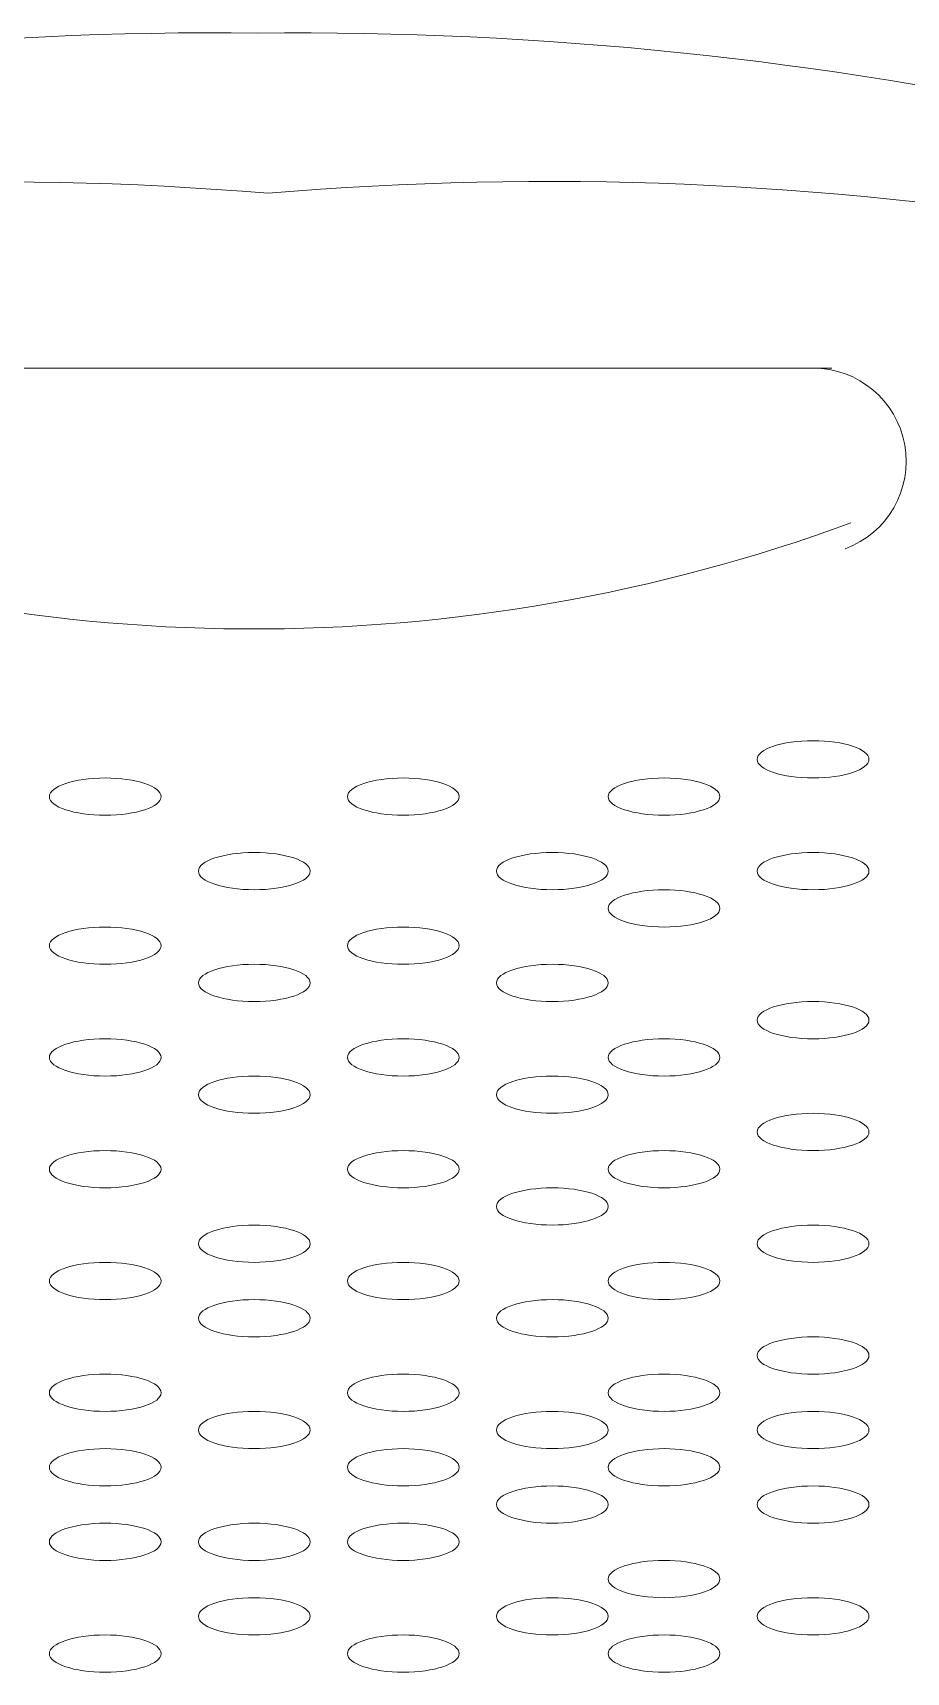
# Model space of a CAD drawing. Header units: metres. Extents: x 29 to 86.9, y -23.2 to 39.7.
# Drawn here: x 73.8611 to 73.9184, y -17.0552 to -16.9476 of the extents above; entities that cross this region are included whole.
import ezdxf

# ---------------------------------------------------------------- set-up
doc = ezdxf.new("R2010")
doc.units = ezdxf.units.M
doc.header["$LTSCALE"] = 100
doc.layers.get('0').update_dxf_attribs({"color": 254})
doc.layers.add('Arqui', color=8, linetype='Continuous', lineweight=0)

# ---------------------------------------------------------------- blocks, each defined once
blk = doc.blocks.new('A$C9582355f')
at = {"layer": 'Arqui'}
for points in [[(45.08562008278153, 6.126214199186052, 0.2278580694965707), (44.8931685798056, 6.21636923779397, 0.2278580694965936), (44.70023578274953, 6.126214199186052)], [(45.08347580515755, 6.122865414649823, 0.253801025735416), (44.89384075296556, 6.205849049185872, 0.2538010257353332), (44.70482566037361, 6.122865414649823)]]:
    blk.add_lwpolyline(points, format="xyb", dxfattribs=at)
blk.add_lwpolyline([(44.93083473276562, 6.194373511394133), (44.89415073276558, 6.194373511394133), (44.85746673276554, 6.194373511394133)], dxfattribs=at)
for centre, radius, start, end in [((44.92961196347989, 6.188259492230827), 0.006113965717917335, 290.1486469337349, 90.00008870402168), ((44.89292798313949, 6.290974912195907), 0.1137206110544334, 249.8565836857127, 270.2746375752329), ((44.89292788239203, 6.290974912194542), 0.1137206110531283, 269.7253624245913, 290.1434163143514)]:
    blk.add_arc(centre, radius, start, end, dxfattribs=at)
for points in [[(44.92961193276557, 6.169917511394033), (44.92758592435752, 6.169917511394033), (44.92594353276553, 6.169370039378009), (44.92594353276553, 6.168694711393982)], [(44.93328033276561, 6.168694711393982), (44.93328033276561, 6.169370039378009), (44.93163794117362, 6.169917511394033), (44.92961193276557, 6.169917511394033)], [(44.92594353276553, 6.168694711393982), (44.92594353276553, 6.168019383409955), (44.92758592435752, 6.167471911393932), (44.92961193276557, 6.167471911393932)], [(44.92961193276557, 6.167471911393932), (44.93163794117362, 6.167471911393932), (44.93328033276561, 6.168019383409955), (44.93328033276561, 6.168694711393982)], [(44.88314553276558, 6.167471911393932), (44.88111952435753, 6.167471911393932), (44.87947713276554, 6.166924439377908), (44.87947713276554, 6.166249111393881)], [(44.88681393276562, 6.166249111393881), (44.88681393276562, 6.166924439377908), (44.88517154117352, 6.167471911393932), (44.88314553276558, 6.167471911393932)], [(44.90271033276559, 6.167471911393932), (44.90068432435754, 6.167471911393932), (44.89904193276556, 6.166924439377908), (44.89904193276556, 6.166249111393881)], [(44.90637873276552, 6.166249111393881), (44.90637873276552, 6.166924439377908), (44.90473634117353, 6.167471911393932), (44.90271033276559, 6.167471911393932)], [(44.91982953276562, 6.167471911393932), (44.91780352435757, 6.167471911393932), (44.91616113276558, 6.166924439377908), (44.91616113276558, 6.166249111393881)], [(44.92349793276554, 6.166249111393881), (44.92349793276554, 6.166924439377908), (44.92185554117356, 6.167471911393932), (44.91982953276562, 6.167471911393932)], [(44.87947713276554, 6.166249111393881), (44.87947713276554, 6.165573783409855), (44.88111952435753, 6.165026311393831), (44.88314553276558, 6.165026311393831)], [(44.88314553276558, 6.165026311393831), (44.88517154117352, 6.165026311393831), (44.88681393276562, 6.165573783409855), (44.88681393276562, 6.166249111393881)], [(44.89904193276556, 6.166249111393881), (44.89904193276556, 6.165573783409855), (44.90068432435754, 6.165026311393831), (44.90271033276559, 6.165026311393831)], [(44.90271033276559, 6.165026311393831), (44.90473634117353, 6.165026311393831), (44.90637873276552, 6.165573783409855), (44.90637873276552, 6.166249111393881)], [(44.91616113276558, 6.166249111393881), (44.91616113276558, 6.165573783409855), (44.91780352435757, 6.165026311393831), (44.91982953276562, 6.165026311393831)], [(44.91982953276562, 6.165026311393831), (44.92185554117356, 6.165026311393831), (44.92349793276554, 6.165573783409855), (44.92349793276554, 6.166249111393881)], [(44.89292793276553, 6.162580711394185), (44.89090192435759, 6.162580711394185), (44.88925953276561, 6.162033239378161), (44.88925953276561, 6.161357911394134)], [(44.89292793276553, 6.162580711394185), (44.89090192435759, 6.162580711394185), (44.88925953276561, 6.162033239378161), (44.88925953276561, 6.161357911394134)], [(44.89659633276557, 6.161357911394134), (44.89659633276557, 6.162033239378161), (44.89495394117358, 6.162580711394185), (44.89292793276553, 6.162580711394185)], [(44.89659633276557, 6.161357911394134), (44.89659633276557, 6.162033239378161), (44.89495394117358, 6.162580711394185), (44.89292793276553, 6.162580711394185)], [(44.91249273276554, 6.162580711394185), (44.9104667243576, 6.162580711394185), (44.90882433276562, 6.162033239378161), (44.90882433276562, 6.161357911394134)], [(44.91616113276558, 6.161357911394134), (44.91616113276558, 6.162033239378161), (44.91451874117359, 6.162580711394185), (44.91249273276554, 6.162580711394185)], [(44.92961193276557, 6.162580711394185), (44.92758592435752, 6.162580711394185), (44.92594353276553, 6.162033239378161), (44.92594353276553, 6.161357911394134)], [(44.93328033276561, 6.161357911394134), (44.93328033276561, 6.162033239378161), (44.93163794117362, 6.162580711394185), (44.92961193276557, 6.162580711394185)], [(44.88925953276561, 6.161357911394134), (44.88925953276561, 6.160682583410107), (44.89090192435759, 6.160135111394084), (44.89292793276553, 6.160135111394084)], [(44.88925953276561, 6.161357911394134), (44.88925953276561, 6.160682583410107), (44.89090192435759, 6.160135111394084), (44.89292793276553, 6.160135111394084)], [(44.89292793276553, 6.160135111394084), (44.89495394117358, 6.160135111394084), (44.89659633276557, 6.160682583410107), (44.89659633276557, 6.161357911394134)], [(44.89292793276553, 6.160135111394084), (44.89495394117358, 6.160135111394084), (44.89659633276557, 6.160682583410107), (44.89659633276557, 6.161357911394134)], [(44.90882433276562, 6.161357911394134), (44.90882433276562, 6.160682583410107), (44.9104667243576, 6.160135111394084), (44.91249273276554, 6.160135111394084)], [(44.91249273276554, 6.160135111394084), (44.91451874117359, 6.160135111394084), (44.91616113276558, 6.160682583410107), (44.91616113276558, 6.161357911394134)], [(44.92594353276553, 6.161357911394134), (44.92594353276553, 6.160682583410107), (44.92758592435752, 6.160135111394084), (44.92961193276557, 6.160135111394084)], [(44.92961193276557, 6.160135111394084), (44.93163794117362, 6.160135111394084), (44.93328033276561, 6.160682583410107), (44.93328033276561, 6.161357911394134)], [(44.91982953276562, 6.160135111394084), (44.91780352435757, 6.160135111394084), (44.91616113276558, 6.15958763937806), (44.91616113276558, 6.158912311394033)], [(44.92349793276554, 6.158912311394033), (44.92349793276554, 6.15958763937806), (44.92185554117356, 6.160135111394084), (44.91982953276562, 6.160135111394084)], [(44.91616113276558, 6.158912311394033), (44.91616113276558, 6.158236983410006), (44.91780352435757, 6.157689511393983), (44.91982953276562, 6.157689511393983)], [(44.91982953276562, 6.157689511393983), (44.92185554117356, 6.157689511393983), (44.92349793276554, 6.158236983410006), (44.92349793276554, 6.158912311394033)], [(44.88314553276558, 6.157689511393983), (44.88111952435753, 6.157689511393983), (44.87947713276554, 6.157142039377959), (44.87947713276554, 6.156466711393932)], [(44.88681393276562, 6.156466711393932), (44.88681393276562, 6.157142039377959), (44.88517154117352, 6.157689511393983), (44.88314553276558, 6.157689511393983)], [(44.90271033276559, 6.157689511393983), (44.90068432435754, 6.157689511393983), (44.89904193276556, 6.157142039377959), (44.89904193276556, 6.156466711393932)], [(44.90637873276552, 6.156466711393932), (44.90637873276552, 6.157142039377959), (44.90473634117353, 6.157689511393983), (44.90271033276559, 6.157689511393983)], [(44.87947713276554, 6.156466711393932), (44.87947713276554, 6.155791383409905), (44.88111952435753, 6.155243911393882), (44.88314553276558, 6.155243911393882)], [(44.88314553276558, 6.155243911393882), (44.88517154117352, 6.155243911393882), (44.88681393276562, 6.155791383409905), (44.88681393276562, 6.156466711393932)], [(44.89904193276556, 6.156466711393932), (44.89904193276556, 6.155791383409905), (44.90068432435754, 6.155243911393882), (44.90271033276559, 6.155243911393882)], [(44.90271033276559, 6.155243911393882), (44.90473634117353, 6.155243911393882), (44.90637873276552, 6.155791383409905), (44.90637873276552, 6.156466711393932)], [(44.89292793276553, 6.155243911393882), (44.89090192435759, 6.155243911393882), (44.88925953276561, 6.154696439377858), (44.88925953276561, 6.154021111393831)], [(44.89292793276553, 6.155243911393882), (44.89090192435759, 6.155243911393882), (44.88925953276561, 6.154696439377858), (44.88925953276561, 6.154021111393831)], [(44.89659633276557, 6.154021111393831), (44.89659633276557, 6.154696439377858), (44.89495394117358, 6.155243911393882), (44.89292793276553, 6.155243911393882)], [(44.89659633276557, 6.154021111393831), (44.89659633276557, 6.154696439377858), (44.89495394117358, 6.155243911393882), (44.89292793276553, 6.155243911393882)], [(44.91249273276554, 6.155243911393882), (44.9104667243576, 6.155243911393882), (44.90882433276562, 6.154696439377858), (44.90882433276562, 6.154021111393831)], [(44.91616113276558, 6.154021111393831), (44.91616113276558, 6.154696439377858), (44.91451874117359, 6.155243911393882), (44.91249273276554, 6.155243911393882)], [(44.88925953276561, 6.154021111393831), (44.88925953276561, 6.153345783409804), (44.89090192435759, 6.152798311394235), (44.89292793276553, 6.152798311394235)], [(44.88925953276561, 6.154021111393831), (44.88925953276561, 6.153345783409804), (44.89090192435759, 6.152798311394235), (44.89292793276553, 6.152798311394235)], [(44.89292793276553, 6.152798311394235), (44.89495394117358, 6.152798311394235), (44.89659633276557, 6.153345783409804), (44.89659633276557, 6.154021111393831)], [(44.89292793276553, 6.152798311394235), (44.89495394117358, 6.152798311394235), (44.89659633276557, 6.153345783409804), (44.89659633276557, 6.154021111393831)], [(44.90882433276562, 6.154021111393831), (44.90882433276562, 6.153345783409804), (44.9104667243576, 6.152798311394235), (44.91249273276554, 6.152798311394235)], [(44.91249273276554, 6.152798311394235), (44.91451874117359, 6.152798311394235), (44.91616113276558, 6.153345783409804), (44.91616113276558, 6.154021111393831)], [(44.92961193276557, 6.152798311394235), (44.92758592435752, 6.152798311394235), (44.92594353276553, 6.152250839378212), (44.92594353276553, 6.151575511394185)], [(44.93328033276561, 6.151575511394185), (44.93328033276561, 6.152250839378212), (44.93163794117362, 6.152798311394235), (44.92961193276557, 6.152798311394235)], [(44.92594353276553, 6.151575511394185), (44.92594353276553, 6.150900183410158), (44.92758592435752, 6.150352711394135), (44.92961193276557, 6.150352711394135)], [(44.92961193276557, 6.150352711394135), (44.93163794117362, 6.150352711394135), (44.93328033276561, 6.150900183410158), (44.93328033276561, 6.151575511394185)], [(44.88314553276558, 6.150352711394135), (44.88111952435753, 6.150352711394135), (44.87947713276554, 6.149805239378111), (44.87947713276554, 6.149129911394084)], [(44.88681393276562, 6.149129911394084), (44.88681393276562, 6.149805239378111), (44.88517154117352, 6.150352711394135), (44.88314553276558, 6.150352711394135)], [(44.90271033276559, 6.150352711394135), (44.90068432435754, 6.150352711394135), (44.89904193276556, 6.149805239378111), (44.89904193276556, 6.149129911394084)], [(44.90637873276552, 6.149129911394084), (44.90637873276552, 6.149805239378111), (44.90473634117353, 6.150352711394135), (44.90271033276559, 6.150352711394135)], [(44.91982953276562, 6.150352711394135), (44.91780352435757, 6.150352711394135), (44.91616113276558, 6.149805239378111), (44.91616113276558, 6.149129911394084)], [(44.92349793276554, 6.149129911394084), (44.92349793276554, 6.149805239378111), (44.92185554117356, 6.150352711394135), (44.91982953276562, 6.150352711394135)], [(44.87947713276554, 6.149129911394084), (44.87947713276554, 6.148454583410057), (44.88111952435753, 6.147907111394034), (44.88314553276558, 6.147907111394034)], [(44.88314553276558, 6.147907111394034), (44.88517154117352, 6.147907111394034), (44.88681393276562, 6.148454583410057), (44.88681393276562, 6.149129911394084)], [(44.89904193276556, 6.149129911394084), (44.89904193276556, 6.148454583410057), (44.90068432435754, 6.147907111394034), (44.90271033276559, 6.147907111394034)], [(44.90271033276559, 6.147907111394034), (44.90473634117353, 6.147907111394034), (44.90637873276552, 6.148454583410057), (44.90637873276552, 6.149129911394084)], [(44.91616113276558, 6.149129911394084), (44.91616113276558, 6.148454583410057), (44.91780352435757, 6.147907111394034), (44.91982953276562, 6.147907111394034)], [(44.91982953276562, 6.147907111394034), (44.92185554117356, 6.147907111394034), (44.92349793276554, 6.148454583410057), (44.92349793276554, 6.149129911394084)], [(44.89292793276553, 6.147907111394034), (44.89090192435759, 6.147907111394034), (44.88925953276561, 6.14735963937801), (44.88925953276561, 6.146684311393983)], [(44.89292793276553, 6.147907111394034), (44.89090192435759, 6.147907111394034), (44.88925953276561, 6.14735963937801), (44.88925953276561, 6.146684311393983)], [(44.89659633276557, 6.146684311393983), (44.89659633276557, 6.14735963937801), (44.89495394117358, 6.147907111394034), (44.89292793276553, 6.147907111394034)], [(44.89659633276557, 6.146684311393983), (44.89659633276557, 6.14735963937801), (44.89495394117358, 6.147907111394034), (44.89292793276553, 6.147907111394034)], [(44.91249273276554, 6.147907111394034), (44.9104667243576, 6.147907111394034), (44.90882433276562, 6.14735963937801), (44.90882433276562, 6.146684311393983)], [(44.91616113276558, 6.146684311393983), (44.91616113276558, 6.14735963937801), (44.91451874117359, 6.147907111394034), (44.91249273276554, 6.147907111394034)], [(44.88925953276561, 6.146684311393983), (44.88925953276561, 6.146008983409956), (44.89090192435759, 6.145461511393933), (44.89292793276553, 6.145461511393933)], [(44.88925953276561, 6.146684311393983), (44.88925953276561, 6.146008983409956), (44.89090192435759, 6.145461511393933), (44.89292793276553, 6.145461511393933)], [(44.89292793276553, 6.145461511393933), (44.89495394117358, 6.145461511393933), (44.89659633276557, 6.146008983409956), (44.89659633276557, 6.146684311393983)], [(44.89292793276553, 6.145461511393933), (44.89495394117358, 6.145461511393933), (44.89659633276557, 6.146008983409956), (44.89659633276557, 6.146684311393983)], [(44.90882433276562, 6.146684311393983), (44.90882433276562, 6.146008983409956), (44.9104667243576, 6.145461511393933), (44.91249273276554, 6.145461511393933)], [(44.91249273276554, 6.145461511393933), (44.91451874117359, 6.145461511393933), (44.91616113276558, 6.146008983409956), (44.91616113276558, 6.146684311393983)], [(44.92961193276557, 6.145461511393933), (44.92758592435752, 6.145461511393933), (44.92594353276553, 6.144914039377909), (44.92594353276553, 6.144238711393882)], [(44.93328033276561, 6.144238711393882), (44.93328033276561, 6.144914039377909), (44.93163794117362, 6.145461511393933), (44.92961193276557, 6.145461511393933)], [(44.92594353276553, 6.144238711393882), (44.92594353276553, 6.143563383409855), (44.92758592435752, 6.143015911393832), (44.92961193276557, 6.143015911393832)], [(44.92961193276557, 6.143015911393832), (44.93163794117362, 6.143015911393832), (44.93328033276561, 6.143563383409855), (44.93328033276561, 6.144238711393882)], [(44.88314553276558, 6.143015911393832), (44.88111952435753, 6.143015911393832), (44.87947713276554, 6.142468439377808), (44.87947713276554, 6.141793111394236)], [(44.88681393276562, 6.141793111394236), (44.88681393276562, 6.142468439377808), (44.88517154117352, 6.143015911393832), (44.88314553276558, 6.143015911393832)], [(44.90271033276559, 6.143015911393832), (44.90068432435754, 6.143015911393832), (44.89904193276556, 6.142468439377808), (44.89904193276556, 6.141793111394236)], [(44.90637873276552, 6.141793111394236), (44.90637873276552, 6.142468439377808), (44.90473634117353, 6.143015911393832), (44.90271033276559, 6.143015911393832)], [(44.91982953276562, 6.143015911393832), (44.91780352435757, 6.143015911393832), (44.91616113276558, 6.142468439377808), (44.91616113276558, 6.141793111394236)], [(44.92349793276554, 6.141793111394236), (44.92349793276554, 6.142468439377808), (44.92185554117356, 6.143015911393832), (44.91982953276562, 6.143015911393832)], [(44.87947713276554, 6.141793111394236), (44.87947713276554, 6.141117783410209), (44.88111952435753, 6.140570311394185), (44.88314553276558, 6.140570311394185)], [(44.88314553276558, 6.140570311394185), (44.88517154117352, 6.140570311394185), (44.88681393276562, 6.141117783410209), (44.88681393276562, 6.141793111394236)], [(44.89904193276556, 6.141793111394236), (44.89904193276556, 6.141117783410209), (44.90068432435754, 6.140570311394185), (44.90271033276559, 6.140570311394185)], [(44.90271033276559, 6.140570311394185), (44.90473634117353, 6.140570311394185), (44.90637873276552, 6.141117783410209), (44.90637873276552, 6.141793111394236)], [(44.91616113276558, 6.141793111394236), (44.91616113276558, 6.141117783410209), (44.91780352435757, 6.140570311394185), (44.91982953276562, 6.140570311394185)], [(44.91982953276562, 6.140570311394185), (44.92185554117356, 6.140570311394185), (44.92349793276554, 6.141117783410209), (44.92349793276554, 6.141793111394236)], [(44.91249273276554, 6.140570311394185), (44.9104667243576, 6.140570311394185), (44.90882433276562, 6.140022839378162), (44.90882433276562, 6.139347511394135)], [(44.91616113276558, 6.139347511394135), (44.91616113276558, 6.140022839378162), (44.91451874117359, 6.140570311394185), (44.91249273276554, 6.140570311394185)], [(44.90882433276562, 6.139347511394135), (44.90882433276562, 6.138672183410108), (44.9104667243576, 6.138124711394084), (44.91249273276554, 6.138124711394084)], [(44.91249273276554, 6.138124711394084), (44.91451874117359, 6.138124711394084), (44.91616113276558, 6.138672183410108), (44.91616113276558, 6.139347511394135)], [(44.89292793276553, 6.138124711394084), (44.89090192435759, 6.138124711394084), (44.88925953276561, 6.137577239378061), (44.88925953276561, 6.136901911394034)], [(44.89292793276553, 6.138124711394084), (44.89090192435759, 6.138124711394084), (44.88925953276561, 6.137577239378061), (44.88925953276561, 6.136901911394034)], [(44.89659633276557, 6.136901911394034), (44.89659633276557, 6.137577239378061), (44.89495394117358, 6.138124711394084), (44.89292793276553, 6.138124711394084)], [(44.89659633276557, 6.136901911394034), (44.89659633276557, 6.137577239378061), (44.89495394117358, 6.138124711394084), (44.89292793276553, 6.138124711394084)], [(44.92961193276557, 6.138124711394084), (44.92758592435752, 6.138124711394084), (44.92594353276553, 6.137577239378061), (44.92594353276553, 6.136901911394034)], [(44.93328033276561, 6.136901911394034), (44.93328033276561, 6.137577239378061), (44.93163794117362, 6.138124711394084), (44.92961193276557, 6.138124711394084)], [(44.88925953276561, 6.136901911394034), (44.88925953276561, 6.136226583410007), (44.89090192435759, 6.135679111393983), (44.89292793276553, 6.135679111393983)], [(44.88925953276561, 6.136901911394034), (44.88925953276561, 6.136226583410007), (44.89090192435759, 6.135679111393983), (44.89292793276553, 6.135679111393983)], [(44.89292793276553, 6.135679111393983), (44.89495394117358, 6.135679111393983), (44.89659633276557, 6.136226583410007), (44.89659633276557, 6.136901911394034)], [(44.89292793276553, 6.135679111393983), (44.89495394117358, 6.135679111393983), (44.89659633276557, 6.136226583410007), (44.89659633276557, 6.136901911394034)], [(44.92594353276553, 6.136901911394034), (44.92594353276553, 6.136226583410007), (44.92758592435752, 6.135679111393983), (44.92961193276557, 6.135679111393983)], [(44.92961193276557, 6.135679111393983), (44.93163794117362, 6.135679111393983), (44.93328033276561, 6.136226583410007), (44.93328033276561, 6.136901911394034)], [(44.88314553276558, 6.135679111393983), (44.88111952435753, 6.135679111393983), (44.87947713276554, 6.13513163937796), (44.87947713276554, 6.134456311393933)], [(44.88681393276562, 6.134456311393933), (44.88681393276562, 6.13513163937796), (44.88517154117352, 6.135679111393983), (44.88314553276558, 6.135679111393983)], [(44.90271033276559, 6.135679111393983), (44.90068432435754, 6.135679111393983), (44.89904193276556, 6.13513163937796), (44.89904193276556, 6.134456311393933)], [(44.90637873276552, 6.134456311393933), (44.90637873276552, 6.13513163937796), (44.90473634117353, 6.135679111393983), (44.90271033276559, 6.135679111393983)], [(44.91982953276562, 6.135679111393983), (44.91780352435757, 6.135679111393983), (44.91616113276558, 6.13513163937796), (44.91616113276558, 6.134456311393933)], [(44.92349793276554, 6.134456311393933), (44.92349793276554, 6.13513163937796), (44.92185554117356, 6.135679111393983), (44.91982953276562, 6.135679111393983)], [(44.87947713276554, 6.134456311393933), (44.87947713276554, 6.133780983409906), (44.88111952435753, 6.133233511393883), (44.88314553276558, 6.133233511393883)], [(44.88314553276558, 6.133233511393883), (44.88517154117352, 6.133233511393883), (44.88681393276562, 6.133780983409906), (44.88681393276562, 6.134456311393933)], [(44.89904193276556, 6.134456311393933), (44.89904193276556, 6.133780983409906), (44.90068432435754, 6.133233511393883), (44.90271033276559, 6.133233511393883)], [(44.90271033276559, 6.133233511393883), (44.90473634117353, 6.133233511393883), (44.90637873276552, 6.133780983409906), (44.90637873276552, 6.134456311393933)], [(44.91616113276558, 6.134456311393933), (44.91616113276558, 6.133780983409906), (44.91780352435757, 6.133233511393883), (44.91982953276562, 6.133233511393883)], [(44.91982953276562, 6.133233511393883), (44.92185554117356, 6.133233511393883), (44.92349793276554, 6.133780983409906), (44.92349793276554, 6.134456311393933)], [(44.89292793276553, 6.133233511393883), (44.89090192435759, 6.133233511393883), (44.88925953276561, 6.132686039377859), (44.88925953276561, 6.132010711393832)], [(44.89292793276553, 6.133233511393883), (44.89090192435759, 6.133233511393883), (44.88925953276561, 6.132686039377859), (44.88925953276561, 6.132010711393832)], [(44.89659633276557, 6.132010711393832), (44.89659633276557, 6.132686039377859), (44.89495394117358, 6.133233511393883), (44.89292793276553, 6.133233511393883)], [(44.89659633276557, 6.132010711393832), (44.89659633276557, 6.132686039377859), (44.89495394117358, 6.133233511393883), (44.89292793276553, 6.133233511393883)], [(44.91249273276554, 6.133233511393883), (44.9104667243576, 6.133233511393883), (44.90882433276562, 6.132686039377859), (44.90882433276562, 6.132010711393832)], [(44.91616113276558, 6.132010711393832), (44.91616113276558, 6.132686039377859), (44.91451874117359, 6.133233511393883), (44.91249273276554, 6.133233511393883)], [(44.88925953276561, 6.132010711393832), (44.88925953276561, 6.131335383409805), (44.89090192435759, 6.130787911394236), (44.89292793276553, 6.130787911394236)], [(44.88925953276561, 6.132010711393832), (44.88925953276561, 6.131335383409805), (44.89090192435759, 6.130787911394236), (44.89292793276553, 6.130787911394236)], [(44.89292793276553, 6.130787911394236), (44.89495394117358, 6.130787911394236), (44.89659633276557, 6.131335383409805), (44.89659633276557, 6.132010711393832)], [(44.89292793276553, 6.130787911394236), (44.89495394117358, 6.130787911394236), (44.89659633276557, 6.131335383409805), (44.89659633276557, 6.132010711393832)], [(44.90882433276562, 6.132010711393832), (44.90882433276562, 6.131335383409805), (44.9104667243576, 6.130787911394236), (44.91249273276554, 6.130787911394236)], [(44.91249273276554, 6.130787911394236), (44.91451874117359, 6.130787911394236), (44.91616113276558, 6.131335383409805), (44.91616113276558, 6.132010711393832)], [(44.92961193276557, 6.130787911394236), (44.92758592435752, 6.130787911394236), (44.92594353276553, 6.130240439378213), (44.92594353276553, 6.129565111394186)], [(44.93328033276561, 6.129565111394186), (44.93328033276561, 6.130240439378213), (44.93163794117362, 6.130787911394236), (44.92961193276557, 6.130787911394236)], [(44.92594353276553, 6.129565111394186), (44.92594353276553, 6.128889783410159), (44.92758592435752, 6.128342311394135), (44.92961193276557, 6.128342311394135)], [(44.92961193276557, 6.128342311394135), (44.93163794117362, 6.128342311394135), (44.93328033276561, 6.128889783410159), (44.93328033276561, 6.129565111394186)], [(44.88314553276558, 6.128342311394135), (44.88111952435753, 6.128342311394135), (44.87947713276554, 6.127794839378112), (44.87947713276554, 6.127119511394085)], [(44.88681393276562, 6.127119511394085), (44.88681393276562, 6.127794839378112), (44.88517154117352, 6.128342311394135), (44.88314553276558, 6.128342311394135)], [(44.90271033276559, 6.128342311394135), (44.90068432435754, 6.128342311394135), (44.89904193276556, 6.127794839378112), (44.89904193276556, 6.127119511394085)], [(44.90637873276552, 6.127119511394085), (44.90637873276552, 6.127794839378112), (44.90473634117353, 6.128342311394135), (44.90271033276559, 6.128342311394135)], [(44.91982953276562, 6.128342311394135), (44.91780352435757, 6.128342311394135), (44.91616113276558, 6.127794839378112), (44.91616113276558, 6.127119511394085)], [(44.92349793276554, 6.127119511394085), (44.92349793276554, 6.127794839378112), (44.92185554117356, 6.128342311394135), (44.91982953276562, 6.128342311394135)], [(44.87947713276554, 6.127119511394085), (44.87947713276554, 6.126444183410058), (44.88111952435753, 6.125896711394034), (44.88314553276558, 6.125896711394034)], [(44.88314553276558, 6.125896711394034), (44.88517154117352, 6.125896711394034), (44.88681393276562, 6.126444183410058), (44.88681393276562, 6.127119511394085)], [(44.89904193276556, 6.127119511394085), (44.89904193276556, 6.126444183410058), (44.90068432435754, 6.125896711394034), (44.90271033276559, 6.125896711394034)], [(44.90271033276559, 6.125896711394034), (44.90473634117353, 6.125896711394034), (44.90637873276552, 6.126444183410058), (44.90637873276552, 6.127119511394085)], [(44.91616113276558, 6.127119511394085), (44.91616113276558, 6.126444183410058), (44.91780352435757, 6.125896711394034), (44.91982953276562, 6.125896711394034)], [(44.91982953276562, 6.125896711394034), (44.92185554117356, 6.125896711394034), (44.92349793276554, 6.126444183410058), (44.92349793276554, 6.127119511394085)], [(44.89292793276553, 6.125896711394034), (44.89090192435759, 6.125896711394034), (44.88925953276561, 6.125349239378011), (44.88925953276561, 6.124673911393984)], [(44.89292793276553, 6.125896711394034), (44.89090192435759, 6.125896711394034), (44.88925953276561, 6.125349239378011), (44.88925953276561, 6.124673911393984)], [(44.89659633276557, 6.124673911393984), (44.89659633276557, 6.125349239378011), (44.89495394117358, 6.125896711394034), (44.89292793276553, 6.125896711394034)], [(44.89659633276557, 6.124673911393984), (44.89659633276557, 6.125349239378011), (44.89495394117358, 6.125896711394034), (44.89292793276553, 6.125896711394034)], [(44.91249273276554, 6.125896711394034), (44.9104667243576, 6.125896711394034), (44.90882433276562, 6.125349239378011), (44.90882433276562, 6.124673911393984)], [(44.91616113276558, 6.124673911393984), (44.91616113276558, 6.125349239378011), (44.91451874117359, 6.125896711394034), (44.91249273276554, 6.125896711394034)], [(44.92961193276557, 6.125896711394034), (44.92758592435752, 6.125896711394034), (44.92594353276553, 6.125349239378011), (44.92594353276553, 6.124673911393984)], [(44.93328033276561, 6.124673911393984), (44.93328033276561, 6.125349239378011), (44.93163794117362, 6.125896711394034), (44.92961193276557, 6.125896711394034)], [(44.88925953276561, 6.124673911393984), (44.88925953276561, 6.123998583409957), (44.89090192435759, 6.123451111393933), (44.89292793276553, 6.123451111393933)], [(44.88925953276561, 6.124673911393984), (44.88925953276561, 6.123998583409957), (44.89090192435759, 6.123451111393933), (44.89292793276553, 6.123451111393933)], [(44.89292793276553, 6.123451111393933), (44.89495394117358, 6.123451111393933), (44.89659633276557, 6.123998583409957), (44.89659633276557, 6.124673911393984)], [(44.89292793276553, 6.123451111393933), (44.89495394117358, 6.123451111393933), (44.89659633276557, 6.123998583409957), (44.89659633276557, 6.124673911393984)], [(44.90882433276562, 6.124673911393984), (44.90882433276562, 6.123998583409957), (44.9104667243576, 6.123451111393933), (44.91249273276554, 6.123451111393933)], [(44.91249273276554, 6.123451111393933), (44.91451874117359, 6.123451111393933), (44.91616113276558, 6.123998583409957), (44.91616113276558, 6.124673911393984)], [(44.92594353276553, 6.124673911393984), (44.92594353276553, 6.123998583409957), (44.92758592435752, 6.123451111393933), (44.92961193276557, 6.123451111393933)], [(44.92961193276557, 6.123451111393933), (44.93163794117362, 6.123451111393933), (44.93328033276561, 6.123998583409957), (44.93328033276561, 6.124673911393984)], [(44.88314553276558, 6.123451111393933), (44.88111952435753, 6.123451111393933), (44.87947713276554, 6.12290363937791), (44.87947713276554, 6.122228311393883)], [(44.88681393276562, 6.122228311393883), (44.88681393276562, 6.12290363937791), (44.88517154117352, 6.123451111393933), (44.88314553276558, 6.123451111393933)], [(44.90271033276559, 6.123451111393933), (44.90068432435754, 6.123451111393933), (44.89904193276556, 6.12290363937791), (44.89904193276556, 6.122228311393883)], [(44.90637873276552, 6.122228311393883), (44.90637873276552, 6.12290363937791), (44.90473634117353, 6.123451111393933), (44.90271033276559, 6.123451111393933)], [(44.91982953276562, 6.123451111393933), (44.91780352435757, 6.123451111393933), (44.91616113276558, 6.12290363937791), (44.91616113276558, 6.122228311393883)], [(44.92349793276554, 6.122228311393883), (44.92349793276554, 6.12290363937791), (44.92185554117356, 6.123451111393933), (44.91982953276562, 6.123451111393933)], [(44.87947713276554, 6.122228311393883), (44.87947713276554, 6.121552983409856), (44.88111952435753, 6.121005511393832), (44.88314553276558, 6.121005511393832)], [(44.88314553276558, 6.121005511393832), (44.88517154117352, 6.121005511393832), (44.88681393276562, 6.121552983409856), (44.88681393276562, 6.122228311393883)], [(44.89904193276556, 6.122228311393883), (44.89904193276556, 6.121552983409856), (44.90068432435754, 6.121005511393832), (44.90271033276559, 6.121005511393832)], [(44.90271033276559, 6.121005511393832), (44.90473634117353, 6.121005511393832), (44.90637873276552, 6.121552983409856), (44.90637873276552, 6.122228311393883)], [(44.91616113276558, 6.122228311393883), (44.91616113276558, 6.121552983409856), (44.91780352435757, 6.121005511393832), (44.91982953276562, 6.121005511393832)], [(44.91982953276562, 6.121005511393832), (44.92185554117356, 6.121005511393832), (44.92349793276554, 6.121552983409856), (44.92349793276554, 6.122228311393883)], [(44.91249273276554, 6.121005511393832), (44.9104667243576, 6.121005511393832), (44.90882433276562, 6.120458039377809), (44.90882433276562, 6.119782711394237)], [(44.91616113276558, 6.119782711394237), (44.91616113276558, 6.120458039377809), (44.91451874117359, 6.121005511393832), (44.91249273276554, 6.121005511393832)], [(44.92961193276557, 6.121005511393832), (44.92758592435752, 6.121005511393832), (44.92594353276553, 6.120458039377809), (44.92594353276553, 6.119782711394237)], [(44.93328033276561, 6.119782711394237), (44.93328033276561, 6.120458039377809), (44.93163794117362, 6.121005511393832), (44.92961193276557, 6.121005511393832)], [(44.90882433276562, 6.119782711394237), (44.90882433276562, 6.11910738341021), (44.9104667243576, 6.118559911394186), (44.91249273276554, 6.118559911394186)], [(44.91249273276554, 6.118559911394186), (44.91451874117359, 6.118559911394186), (44.91616113276558, 6.11910738341021), (44.91616113276558, 6.119782711394237)], [(44.92594353276553, 6.119782711394237), (44.92594353276553, 6.11910738341021), (44.92758592435752, 6.118559911394186), (44.92961193276557, 6.118559911394186)], [(44.92961193276557, 6.118559911394186), (44.93163794117362, 6.118559911394186), (44.93328033276561, 6.11910738341021), (44.93328033276561, 6.119782711394237)], [(44.88314553276558, 6.118559911394186), (44.88111952435753, 6.118559911394186), (44.87947713276554, 6.118012439378163), (44.87947713276554, 6.117337111394136)], [(44.88681393276562, 6.117337111394136), (44.88681393276562, 6.118012439378163), (44.88517154117352, 6.118559911394186), (44.88314553276558, 6.118559911394186)], [(44.89292793276553, 6.118559911394186), (44.89090192435759, 6.118559911394186), (44.88925953276561, 6.118012439378163), (44.88925953276561, 6.117337111394136)], [(44.89292793276553, 6.118559911394186), (44.89090192435759, 6.118559911394186), (44.88925953276561, 6.118012439378163), (44.88925953276561, 6.117337111394136)], [(44.89659633276557, 6.117337111394136), (44.89659633276557, 6.118012439378163), (44.89495394117358, 6.118559911394186), (44.89292793276553, 6.118559911394186)], [(44.89659633276557, 6.117337111394136), (44.89659633276557, 6.118012439378163), (44.89495394117358, 6.118559911394186), (44.89292793276553, 6.118559911394186)], [(44.90271033276559, 6.118559911394186), (44.90068432435754, 6.118559911394186), (44.89904193276556, 6.118012439378163), (44.89904193276556, 6.117337111394136)], [(44.90637873276552, 6.117337111394136), (44.90637873276552, 6.118012439378163), (44.90473634117353, 6.118559911394186), (44.90271033276559, 6.118559911394186)], [(44.87947713276554, 6.117337111394136), (44.87947713276554, 6.116661783410109), (44.88111952435753, 6.116114311394085), (44.88314553276558, 6.116114311394085)], [(44.88314553276558, 6.116114311394085), (44.88517154117352, 6.116114311394085), (44.88681393276562, 6.116661783410109), (44.88681393276562, 6.117337111394136)], [(44.88925953276561, 6.117337111394136), (44.88925953276561, 6.116661783410109), (44.89090192435759, 6.116114311394085), (44.89292793276553, 6.116114311394085)], [(44.88925953276561, 6.117337111394136), (44.88925953276561, 6.116661783410109), (44.89090192435759, 6.116114311394085), (44.89292793276553, 6.116114311394085)], [(44.89292793276553, 6.116114311394085), (44.89495394117358, 6.116114311394085), (44.89659633276557, 6.116661783410109), (44.89659633276557, 6.117337111394136)], [(44.89292793276553, 6.116114311394085), (44.89495394117358, 6.116114311394085), (44.89659633276557, 6.116661783410109), (44.89659633276557, 6.117337111394136)], [(44.89904193276556, 6.117337111394136), (44.89904193276556, 6.116661783410109), (44.90068432435754, 6.116114311394085), (44.90271033276559, 6.116114311394085)], [(44.90271033276559, 6.116114311394085), (44.90473634117353, 6.116114311394085), (44.90637873276552, 6.116661783410109), (44.90637873276552, 6.117337111394136)], [(44.91982953276562, 6.116114311394085), (44.91780352435757, 6.116114311394085), (44.91616113276558, 6.115566839378062), (44.91616113276558, 6.114891511394035)], [(44.92349793276554, 6.114891511394035), (44.92349793276554, 6.115566839378062), (44.92185554117356, 6.116114311394085), (44.91982953276562, 6.116114311394085)], [(44.91616113276558, 6.114891511394035), (44.91616113276558, 6.114216183410008), (44.91780352435757, 6.113668711393984), (44.91982953276562, 6.113668711393984)], [(44.91982953276562, 6.113668711393984), (44.92185554117356, 6.113668711393984), (44.92349793276554, 6.114216183410008), (44.92349793276554, 6.114891511394035)], [(44.89292793276553, 6.113668711393984), (44.89090192435759, 6.113668711393984), (44.88925953276561, 6.113121239377961), (44.88925953276561, 6.112445911393934)], [(44.89292793276553, 6.113668711393984), (44.89090192435759, 6.113668711393984), (44.88925953276561, 6.113121239377961), (44.88925953276561, 6.112445911393934)], [(44.89659633276557, 6.112445911393934), (44.89659633276557, 6.113121239377961), (44.89495394117358, 6.113668711393984), (44.89292793276553, 6.113668711393984)], [(44.89659633276557, 6.112445911393934), (44.89659633276557, 6.113121239377961), (44.89495394117358, 6.113668711393984), (44.89292793276553, 6.113668711393984)], [(44.91249273276554, 6.113668711393984), (44.9104667243576, 6.113668711393984), (44.90882433276562, 6.113121239377961), (44.90882433276562, 6.112445911393934)], [(44.91616113276558, 6.112445911393934), (44.91616113276558, 6.113121239377961), (44.91451874117359, 6.113668711393984), (44.91249273276554, 6.113668711393984)], [(44.92961193276557, 6.113668711393984), (44.92758592435752, 6.113668711393984), (44.92594353276553, 6.113121239377961), (44.92594353276553, 6.112445911393934)], [(44.93328033276561, 6.112445911393934), (44.93328033276561, 6.113121239377961), (44.93163794117362, 6.113668711393984), (44.92961193276557, 6.113668711393984)], [(44.88925953276561, 6.112445911393934), (44.88925953276561, 6.111770583409907), (44.89090192435759, 6.111223111393883), (44.89292793276553, 6.111223111393883)], [(44.88925953276561, 6.112445911393934), (44.88925953276561, 6.111770583409907), (44.89090192435759, 6.111223111393883), (44.89292793276553, 6.111223111393883)], [(44.89292793276553, 6.111223111393883), (44.89495394117358, 6.111223111393883), (44.89659633276557, 6.111770583409907), (44.89659633276557, 6.112445911393934)], [(44.89292793276553, 6.111223111393883), (44.89495394117358, 6.111223111393883), (44.89659633276557, 6.111770583409907), (44.89659633276557, 6.112445911393934)], [(44.90882433276562, 6.112445911393934), (44.90882433276562, 6.111770583409907), (44.9104667243576, 6.111223111393883), (44.91249273276554, 6.111223111393883)], [(44.91249273276554, 6.111223111393883), (44.91451874117359, 6.111223111393883), (44.91616113276558, 6.111770583409907), (44.91616113276558, 6.112445911393934)], [(44.92594353276553, 6.112445911393934), (44.92594353276553, 6.111770583409907), (44.92758592435752, 6.111223111393883), (44.92961193276557, 6.111223111393883)], [(44.92961193276557, 6.111223111393883), (44.93163794117362, 6.111223111393883), (44.93328033276561, 6.111770583409907), (44.93328033276561, 6.112445911393934)], [(44.88314553276558, 6.111223111393883), (44.88111952435753, 6.111223111393883), (44.87947713276554, 6.11067563937786), (44.87947713276554, 6.110000311393833)], [(44.88681393276562, 6.110000311393833), (44.88681393276562, 6.11067563937786), (44.88517154117352, 6.111223111393883), (44.88314553276558, 6.111223111393883)], [(44.90271033276559, 6.111223111393883), (44.90068432435754, 6.111223111393883), (44.89904193276556, 6.11067563937786), (44.89904193276556, 6.110000311393833)], [(44.90637873276552, 6.110000311393833), (44.90637873276552, 6.11067563937786), (44.90473634117353, 6.111223111393883), (44.90271033276559, 6.111223111393883)], [(44.91982953276562, 6.111223111393883), (44.91780352435757, 6.111223111393883), (44.91616113276558, 6.11067563937786), (44.91616113276558, 6.110000311393833)], [(44.92349793276554, 6.110000311393833), (44.92349793276554, 6.11067563937786), (44.92185554117356, 6.111223111393883), (44.91982953276562, 6.111223111393883)], [(44.87947713276554, 6.110000311393833), (44.87947713276554, 6.109324983409806), (44.88111952435753, 6.108777511394237), (44.88314553276558, 6.108777511394237)], [(44.88314553276558, 6.108777511394237), (44.88517154117352, 6.108777511394237), (44.88681393276562, 6.109324983409806), (44.88681393276562, 6.110000311393833)], [(44.89904193276556, 6.110000311393833), (44.89904193276556, 6.109324983409806), (44.90068432435754, 6.108777511394237), (44.90271033276559, 6.108777511394237)], [(44.90271033276559, 6.108777511394237), (44.90473634117353, 6.108777511394237), (44.90637873276552, 6.109324983409806), (44.90637873276552, 6.110000311393833)], [(44.91616113276558, 6.110000311393833), (44.91616113276558, 6.109324983409806), (44.91780352435757, 6.108777511394237), (44.91982953276562, 6.108777511394237)], [(44.91982953276562, 6.108777511394237), (44.92185554117356, 6.108777511394237), (44.92349793276554, 6.109324983409806), (44.92349793276554, 6.110000311393833)]]:
    blk.add_open_spline(points, degree=3, dxfattribs=at)

msp = doc.modelspace()

# ---------------------------------------------------------------- block references
msp.add_blockref('A$C9582355f', (28.98266172889876, -23.16396569870889))

doc.saveas('drawing.dxf')
